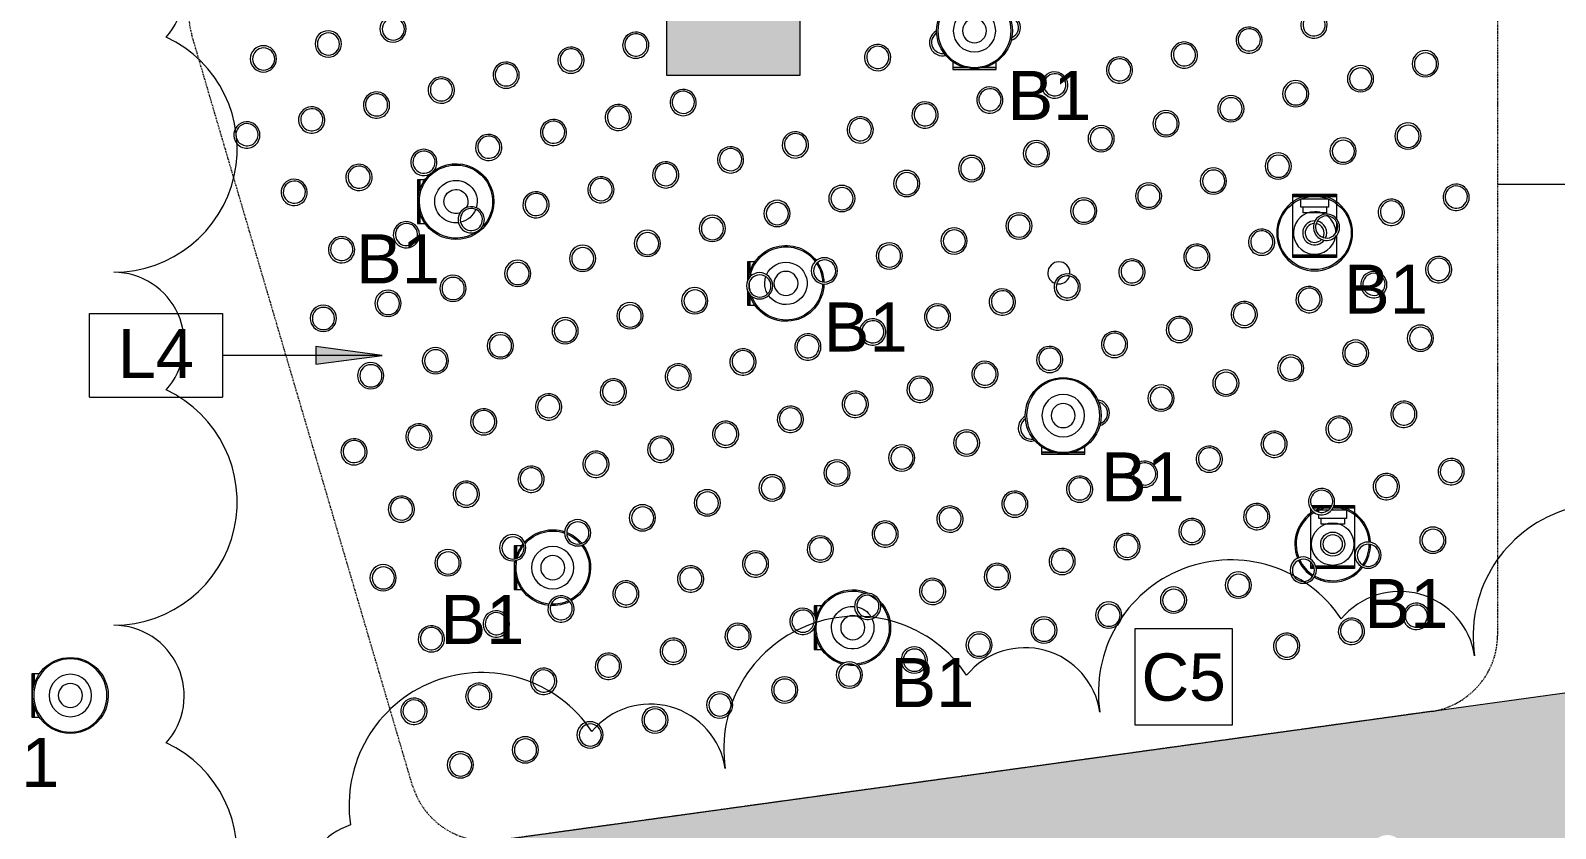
# Model space of a CAD drawing. Header units: inches. Extents: x 4387 to 7158, y 1246 to 2590.
# Drawn here: x 4923.7 to 5198.8, y 1849.2 to 1993 of the extents above; entities that cross this region are included whole.
import ezdxf

# ---------------------------------------------------------------- set-up
doc = ezdxf.new("R2010")
doc.units = ezdxf.units.IN
doc.header["$MEASUREMENT"] = 0
doc.linetypes.add('Dash Dot 3_16_', pattern=[0.3125, 0.1875, -0.0625, 0, -0.0625])
for name, color, linetype, lineweight in [('A-ANNO-KEYN', 231, 'Continuous', 9), ('A-ANNO-SYMB', 150, 'Continuous', 9), ('A-CLNG', 13, 'Continuous', 13), ('A-CLNG-IDEN', 151, 'Continuous', 9), ('A-DETL', 90, 'Continuous', 9), ('A-DETL-GENF', 92, 'Continuous', 9), ('A-GENM', 13, 'Continuous', 9), ('E-LITE-EQPM', 33, 'Continuous', 9), ('E-LITE-EQPM-IDEN', 33, 'Continuous', 9), ('G-ANNO-REVC', 71, 'Continuous', 9), ('S-COLS', 52, 'Continuous', 13)]:
    doc.layers.add(name, color=color, linetype=linetype, lineweight=lineweight)
doc.styles.add('Arial', font='arial.ttf', dxfattribs={"height": 8.851796})
doc.styles.add('Swis721 Lt BT', font='swissl.ttf', dxfattribs={"height": 8.514638})

# ---------------------------------------------------------------- blocks, each defined once
blk = doc.blocks.new('Concrete-Rectangular-Column - 24 X 24-5487112-10TH FLOOR RCP')
at = {"layer": 'S-COLS'}
blk.add_hatch(color=10, dxfattribs=at).paths.add_polyline_path([(12, -12), (12, 12), (-12, 12), (-12, -12), (-3.71, -12)], flags=0)
at = {"layer": 'S-COLS', "color": 8, "lineweight": 20}
for p, q in [((-12, 12), (12, 12)), ((-12, -12), (-12, 12)), ((12, 12), (12, -12)), ((12, -12), (-12, -12))]:
    blk.add_line(p, q, dxfattribs=at)
blk = doc.blocks.new('L-Surface Mounted Downlight - B - DOWNLIGHT_ SURFACE MOUNTED-5054385-10TH FLOOR RCP')
at = {"layer": 'A-GENM'}
for p, q in [((-6.96, 3.92), (-5.54, 3.92)), ((-6.96, -3.92), (-6.96, 3.92)), ((-6.7, 3.92), (-6.7, 1.07)), ((-6.54, 1.94), (-6.54, 3.92)), ((-6.7, -1.07), (-6.7, -3.92)), ((-6.54, -3.92), (-6.54, -1.94)), ((-5.54, -3.92), (-6.96, -3.92))]:
    blk.add_line(p, q, dxfattribs=at)
at = {"layer": 'E-LITE-EQPM'}
for radius in [6.6, 3.83, 2.17]:
    blk.add_circle((0, 0), radius, dxfattribs=at)
for start, end in [(360, 180), (180, 360)]:
    blk.add_arc((0, 0), 6.84, start, end, dxfattribs=at)
blk = doc.blocks.new('L-Surface Mounted Downlight - B - DOWNLIGHT_ SURFACE MOUNTED-V38-10TH FLOOR RCP')
at = {"layer": 'A-GENM'}
for p, q in [((-6.96, 3.92), (-5.54, 3.92)), ((-6.96, -3.92), (-6.96, 3.92)), ((-6.7, 3.92), (-6.7, 1.07)), ((-6.54, 1.94), (-6.54, 3.92)), ((-6.7, -1.07), (-6.7, -3.92)), ((-6.54, -3.92), (-6.54, -1.94)), ((-5.54, -3.92), (-6.96, -3.92))]:
    blk.add_line(p, q, dxfattribs=at)
at = {"layer": 'E-LITE-EQPM'}
for radius, start, end in [(6.84, 360, 180), (6.6, 56.4442, 180), (6.6, 180, 42.3433), (3.83, 83.289, 180), (3.83, 21.6389, 77.3135), (3.83, 180, 16.7596), (2.17, 68.2996, 180), (2.17, 180, 30), (6.84, 180, 228.9191), (6.84, 232.049, 360)]:
    blk.add_arc((0, 0), radius, start, end, dxfattribs=at)
blk = doc.blocks.new('L-Surface Mounted Downlight - B - DOWNLIGHT_ SURFACE MOUNTED-V39-10TH FLOOR RCP')
at = {"layer": 'A-GENM'}
for p, q in [((-6.96, 3.92), (-5.54, 3.92)), ((-6.96, -1.25), (-6.96, 3.92)), ((-6.7, 3.92), (-6.7, 1.07)), ((-6.54, 1.94), (-6.54, 3.92)), ((-6.96, -3.92), (-6.96, -1.59)), ((-6.7, -1.07), (-6.7, -1.28)), ((-6.7, -1.62), (-6.7, -3.92)), ((-6.54, -3.92), (-6.54, -1.94)), ((-5.54, -3.92), (-6.96, -3.92))]:
    blk.add_line(p, q, dxfattribs=at)
at = {"layer": 'E-LITE-EQPM'}
for radius in [3.83, 2.17]:
    blk.add_circle((0, 0), radius, dxfattribs=at)
for radius, start, end in [(6.84, 96.3806, 180), (6.6, 95.7594, 180), (6.84, 63.5034, 93.2104), (6.6, 64.4764, 92.4174), (6.6, 322.117, 61.4228), (6.84, 360, 60.677), (6.84, 180, 190.8964), (6.84, 193.8494, 218.6641), (6.6, 180, 192.234), (6.6, 195.5957, 217.4184), (6.84, 322.6513, 360), (6.84, 222.0294, 288.41), (6.6, 220.9105, 288.9323), (6.84, 291.922, 319.7957), (6.6, 293.1323, 318.6607)]:
    blk.add_arc((0, 0), radius, start, end, dxfattribs=at)
blk = doc.blocks.new('Can - 1 - Can - 4-5419874-10TH FLOOR RCP')
at = {"layer": 'A-GENM'}
for centre, radius, start, end in [((-1.41, 0.36), 2.37, 0, 180), ((-1.41, 0.36), 2.37, 180, 360), ((-1.37, 0.33), 2, 0, 180), ((-1.37, 0.33), 2, 180, 360)]:
    blk.add_arc(centre, radius, start, end, dxfattribs=at)
blk = doc.blocks.new('Can - 1 - Can - 4-5496092-10TH FLOOR RCP')
at = {"layer": 'A-GENM'}
for centre, radius, start, end in [((-1.41, -0.36), 2.37, 0, 180), ((-1.37, -0.33), 2, 0, 180), ((-1.41, -0.36), 2.37, 180, 0), ((-1.37, -0.33), 2, 180, 360)]:
    blk.add_arc(centre, radius, start, end, dxfattribs=at)
blk = doc.blocks.new('Can - 1 - Can - 4-V157-10TH FLOOR RCP')
at = {"layer": 'A-GENM'}
for centre, radius, start, end in [((-1.41, -0.36), 2.37, 90.9575, 180), ((-1.37, -0.33), 2, 95.6207, 180), ((-1.41, -0.36), 2.37, 180, 258.9349), ((-1.37, -0.33), 2, 180, 253.2615)]:
    blk.add_arc(centre, radius, start, end, dxfattribs=at)
blk = doc.blocks.new('Can - 1 - Can - 4-V158-10TH FLOOR RCP')
at = {"layer": 'A-GENM'}
for centre, radius, start, end in [((-1.37, -0.33), 2, 0, 53.8799), ((-1.41, -0.36), 2.37, 0, 58.7445), ((-1.41, -0.36), 2.37, 261.2702, 0), ((-1.37, -0.33), 2, 265.7939, 360)]:
    blk.add_arc(centre, radius, start, end, dxfattribs=at)
blk = doc.blocks.new('Can - 1 - Can - 4-V159-10TH FLOOR RCP')
at = {"layer": 'A-GENM'}
for centre, radius, start, end in [((-1.41, 0.36), 2.37, 117.6906, 180), ((-1.41, 0.36), 2.37, 180, 285), ((-1.37, 0.33), 2, 122.628, 180), ((-1.37, 0.33), 2, 180, 280.8997)]:
    blk.add_arc(centre, radius, start, end, dxfattribs=at)
blk = doc.blocks.new('Can - 1 - Can - 4-V160-10TH FLOOR RCP')
at = {"layer": 'A-GENM'}
for centre, radius, start, end in [((-1.41, 0.36), 2.37, 0, 84.6243), ((-1.37, 0.33), 2, 0, 79.5929), ((-1.41, 0.36), 2.37, 285.3216, 360), ((-1.37, 0.33), 2, 289.3427, 360)]:
    blk.add_arc(centre, radius, start, end, dxfattribs=at)
blk = doc.blocks.new('L-Surface Mounted Downlight - B - DOWNLIGHT_ SURFACE MOUNTED-V164-10TH FLOOR RCP')
at = {"layer": 'A-GENM'}
for p, q in [((-6.96, 3.92), (-5.54, 3.92)), ((-6.96, 0.06), (-6.96, 3.92)), ((-6.7, 3.92), (-6.7, 1.07)), ((-6.54, 1.94), (-6.54, 3.92)), ((-6.96, -3.92), (-6.96, -2.33)), ((-6.7, -1.72), (-6.7, -3.92)), ((-6.54, -3.92), (-6.54, -1.94)), ((-5.54, -3.92), (-6.96, -3.92))]:
    blk.add_line(p, q, dxfattribs=at)
at = {"layer": 'E-LITE-EQPM'}
blk.add_circle((0, 0), 2.17, dxfattribs=at)
for radius, start, end in [(6.84, 106.1044, 180), (6.6, 103.2229, 180), (6.84, 86.8841, 100.3536), (6.6, 320.3642, 84.5541), (6.84, 360, 82.2718), (3.83, 334.9649, 180), (6.84, 180, 181.8679), (6.84, 192.4342, 294.1593), (6.6, 180, 290.1194), (3.83, 180, 275.2926), (3.83, 281.5113, 328.9206), (6.84, 315.2141, 360), (6.6, 295.7679, 314.3477)]:
    blk.add_arc((0, 0), radius, start, end, dxfattribs=at)
blk = doc.blocks.new('L-Surface Mounted Downlight - B - DOWNLIGHT_ SURFACE MOUNTED-V165-10TH FLOOR RCP')
at = {"layer": 'A-GENM'}
for p, q in [((-6.96, 3.92), (-5.54, 3.92)), ((-6.96, 1.25), (-6.96, 3.92)), ((-6.7, 3.92), (-6.7, 1.75)), ((-6.54, 1.96), (-6.54, 3.92)), ((-6.96, -3.92), (-6.96, -0.38)), ((-6.7, -1.07), (-6.7, -3.92)), ((-6.54, -3.92), (-6.54, -1.94)), ((-5.54, -3.92), (-6.96, -3.92))]:
    blk.add_line(p, q, dxfattribs=at)
at = {"layer": 'E-LITE-EQPM'}
blk.add_circle((0, 0), 2.17, dxfattribs=at)
for radius, start, end in [(6.84, 0.7892, 163.0372), (6.6, 0.5359, 158.9007), (3.83, 204.1055, 145.4575), (6.6, 165.8249, 180), (3.83, 150.4588, 180), (6.84, 187.0905, 323.1803), (6.6, 180, 182.5929), (6.6, 191.1583, 323.194), (3.83, 180, 197.9561), (6.6, 327.0745, 357.4305), (6.84, 326.6215, 357.8289)]:
    blk.add_arc((0, 0), radius, start, end, dxfattribs=at)
blk = doc.blocks.new('L-Surface Mounted Downlight - B - DOWNLIGHT_ SURFACE MOUNTED-V166-10TH FLOOR RCP')
at = {"layer": 'A-GENM'}
for p, q in [((-6.96, 3.92), (4.4, 3.92)), ((-6.96, 0.27), (-6.96, 3.92)), ((-6.7, 3.92), (-6.7, 0.13)), ((-6.54, 0.05), (-6.54, 3.92)), ((3.99, 3.92), (3.99, -3.07)), ((4.14, -3.02), (4.14, 3.92)), ((4.4, 3.92), (4.4, -2.99)), ((-6.16, 2.5), (-4.63, 2.5)), ((-6.16, -0.21), (-6.16, 2.5)), ((-4.63, 2.5), (-4.63, -2.5)), ((-4.63, 2.1), (-3.6, 2.1)), ((-3.6, 2.1), (-3.6, -2.1)), ((-6.96, -3.84), (-6.96, -0.16)), ((-6.7, -0.28), (-6.7, -3.71)), ((-6.54, -3.6), (-6.54, -0.38)), ((-6.16, -2.5), (-6.16, -0.75)), ((-5.79, -2.5), (-6.16, -2.5)), ((-4.63, -2.5), (-5.37, -2.5)), ((-3.6, -2.1), (-4.63, -2.1)), ((2.8, -3.92), (-6.29, -3.92)), ((4.4, -3.92), (3.27, -3.92)), ((3.99, -3.44), (3.99, -3.92)), ((4.14, -3.92), (4.14, -3.38)), ((4.4, -3.33), (4.4, -3.92))]:
    blk.add_line(p, q, dxfattribs=at)
blk.add_circle((0, 0), 1.71, dxfattribs=at)
at = {"layer": 'E-LITE-EQPM'}
for radius in [3.83, 2.17]:
    blk.add_circle((0, 0), radius, dxfattribs=at)
for radius, start, end in [(6.84, 92.6917, 178.4148), (6.6, 93.1145, 179.3861), (6.6, 55.2303, 89.577), (6.84, 55.5867, 89.3194), (6.6, 330.7566, 52.1038), (6.84, 360, 52.5088), (6.84, 181.931, 207.2978), (6.6, 183.4472, 205.3799), (6.84, 330.8254, 360), (6.84, 210.9805, 292.0981), (6.6, 209.8392, 292.109), (6.6, 295.6621, 327.9067), (6.84, 295.5698, 328.08)]:
    blk.add_arc((0, 0), radius, start, end, dxfattribs=at)
blk = doc.blocks.new('L-Surface Mounted Downlight - B - DOWNLIGHT_ SURFACE MOUNTED-V167-10TH FLOOR RCP')
at = {"layer": 'A-GENM'}
for p, q in [((-6.96, 3.92), (-2.59, 3.92)), ((-6.96, -3.92), (-6.96, 3.92)), ((-6.7, 3.92), (-6.7, -3.92)), ((-6.54, -3.92), (-6.54, 3.92)), ((-1.99, 3.92), (-0.2, 3.92)), ((0.48, 3.92), (4.4, 3.92)), ((3.99, 3.92), (3.99, -3.92)), ((4.14, -3.92), (4.14, 3.92)), ((4.4, 3.92), (4.4, -3.92)), ((-6.16, 2.5), (-4.63, 2.5)), ((-6.16, -2.5), (-6.16, 2.5)), ((-4.63, 2.5), (-4.63, -2.5)), ((-4.63, 2.1), (-3.6, 2.1)), ((-3.6, 2.1), (-3.6, -2.1)), ((-4.63, -2.5), (-6.16, -2.5)), ((-3.6, -2.1), (-4.63, -2.1)), ((4.4, -3.92), (-6.96, -3.92))]:
    blk.add_line(p, q, dxfattribs=at)
for start, end in [(61.247, 171.4916), (360, 47.0697), (185.0159, 360)]:
    blk.add_arc((0, 0), 1.71, start, end, dxfattribs=at)
at = {"layer": 'E-LITE-EQPM'}
blk.add_circle((0, 0), 6.6, dxfattribs=at)
for radius, start, end in [(6.84, 360, 180), (3.83, 180, 78.8201), (3.83, 88.9698, 144.8537), (3.83, 152.6328, 180), (2.17, 180, 53.0621), (2.17, 178.2808, 180), (2.17, 65.1488, 168.3443), (6.84, 180, 360)]:
    blk.add_arc((0, 0), radius, start, end, dxfattribs=at)
blk = doc.blocks.new('Keynote Tag - Keynote Number - Boxed-135510-10TH FLOOR RCP')
at = {"layer": 'A-ANNO-KEYN'}
for p, q in [((-0.125, -0.0792), (-0.125, 0.0781)), ((-0.125, 0.0781), (0.125, 0.0781)), ((0.125, 0.0781), (0.125, -0.0792)), ((-0.125, -0.0792), (0.125, -0.0792))]:
    blk.add_line(p, q, dxfattribs=at)
blk = doc.blocks.new('Family - ___-6297142-10TH FLOOR RCP')
at = {"layer": 'G-ANNO-REVC'}
for centre, radius, start, end in [((4938.72, 2000.34), 12.72, 318.1897, 90), ((4938.72, 1971.71), 22.27, 270, 64.7912), ((4938.72, 1936.72), 12.72, 318.1897, 90), ((4938.72, 1908.08), 22.27, 270, 64.7912), ((4938.72, 1873.09), 12.72, 318.1897, 90), ((4938.72, 1844.46), 22.27, 270, 64.7912)]:
    blk.add_arc(centre, radius, start, end, dxfattribs=at)
blk = doc.blocks.new('Family - ___-6307642-10TH FLOOR RCP')
at = {"layer": 'G-ANNO-REVC'}
for centre, radius, start, end in [((5207.82, 1883.83), 23.92, 33.7552, 188.5464), ((5140.24, 1873.67), 23.92, 33.7552, 188.5464), ((5170.65, 1878.24), 13.67, 8.5464, 140.3567), ((5072.67, 1863.52), 23.92, 33.7552, 188.5464), ((5103.08, 1868.09), 13.67, 8.5464, 140.3567), ((5005.09, 1853.36), 23.92, 33.7552, 188.5464), ((5035.5, 1857.93), 13.67, 8.5464, 140.3567), ((4985.36, 1837.88), 12.55, 108.189, 239.9994)]:
    blk.add_arc(centre, radius, start, end, dxfattribs=at)

msp = doc.modelspace()

# ---------------------------------------------------------------- hatches: boundary and pattern name
at = {"layer": 'A-ANNO-KEYN'}
msp.add_hatch(color=256, dxfattribs=at).paths.add_polyline_path([(4987.16, 1934.47), (4975.16, 1936.05), (4975.16, 1932.89)], flags=0)
at = {"layer": 'A-DETL-GENF'}
h = msp.add_hatch(dxfattribs=at)
h.set_pattern_fill('FP_13', style=0, pattern_type=2)
h.set_pattern_definition([(0, (0, 0), (30.72, 7.68), [1.267, -21.773, 1.267, -21.773, -122.88]), (0, (0, 0), (30.72, 7.68), [-46.08, 1.267, -44.813, 1.267, -21.773, -53.76]), (0, (0, 0), (30.72, 7.68), [-115.2, 1.267, -14.093, 1.267, -37.133]), (120, (11.52, 3.84), (-22.011075, 22.7643), [1.267, -21.773, 1.267, -21.773, -122.88]), (120, (11.52, 3.84), (-22.011075, 22.7643), [-46.08, 1.267, -44.813, 1.267, -21.773, -53.76]), (120, (11.52, 3.84), (-22.011075, 22.7643), [-115.2, 1.267, -14.093, 1.267, -37.133]), (240, (15.36, 19.2), (-8.708925, -30.4443), [1.267, -21.773, 1.267, -21.773, -122.88]), (240, (15.36, 19.2), (-8.708925, -30.4443), [-46.08, 1.267, -44.813, 1.267, -21.773, -53.76]), (240, (15.36, 19.2), (-8.708925, -30.4443), [-115.2, 1.267, -14.093, 1.267, -37.133])])
h.paths.add_polyline_path([(5140.83, 1514.25), (5140.83, 1562.74), (5082.38, 1562.74), (5074.69, 1588.88), (5098.67, 1595.93), (5057.41, 1765.81), (5035.33, 1765.81), (5035.33, 1796.06), (5250.97, 1848.44), (5771, 1848.44), (5771, 1952.43), (4996, 1845.34), (5093.38, 1514.25), (5106.74, 1514.25)], flags=0)
h.paths.add_polyline_path([(5051.84, 1813.68), (5051.06, 1813.78), (5050.34, 1814.08), (5049.72, 1814.56), (5049.24, 1815.18), (5048.94, 1815.9), (5048.84, 1816.68), (5048.94, 1817.45), (5049.24, 1818.18), (5049.72, 1818.8), (5050.34, 1819.28), (5051.06, 1819.57), (5051.84, 1819.68), (5052.61, 1819.57), (5053.34, 1819.28), (5053.96, 1818.8), (5054.44, 1818.18), (5054.73, 1817.45), (5054.84, 1816.68), (5054.73, 1815.9), (5054.44, 1815.18), (5053.96, 1814.56), (5053.34, 1814.08), (5052.61, 1813.78)], flags=0)
h.paths.add_polyline_path([(5110.14, 1827.84), (5109.37, 1827.94), (5108.64, 1828.24), (5108.02, 1828.72), (5107.54, 1829.34), (5107.24, 1830.06), (5107.14, 1830.84), (5107.24, 1831.62), (5107.54, 1832.34), (5108.03, 1832.97), (5108.64, 1833.44), (5109.37, 1833.74), (5110.22, 1833.83), (5111.03, 1833.69), (5111.64, 1833.44), (5112.26, 1832.96), (5112.74, 1832.34), (5113.04, 1831.62), (5113.14, 1830.84), (5113.04, 1830.06), (5112.74, 1829.34), (5112.26, 1828.72), (5111.64, 1828.24), (5110.92, 1827.94)], flags=0)
h.paths.add_polyline_path([(5168.45, 1842), (5167.67, 1842.1), (5166.95, 1842.4), (5166.33, 1842.88), (5165.85, 1843.5), (5165.55, 1844.22), (5165.45, 1845), (5165.55, 1845.78), (5165.85, 1846.5), (5166.33, 1847.12), (5166.95, 1847.6), (5167.67, 1847.9), (5168.45, 1848), (5169.22, 1847.9), (5169.95, 1847.6), (5170.57, 1847.12), (5171.04, 1846.5), (5171.34, 1845.78), (5171.45, 1845), (5171.34, 1844.22), (5171.04, 1843.5), (5170.57, 1842.88), (5169.95, 1842.4), (5169.22, 1842.1)], flags=0)
h.paths.add_polyline_path([(5226.75, 1856.16), (5225.98, 1856.26), (5225.25, 1856.56), (5224.63, 1857.04), (5224.15, 1857.66), (5223.85, 1858.39), (5223.75, 1859.16), (5223.85, 1859.94), (5224.15, 1860.66), (5224.63, 1861.28), (5225.25, 1861.76), (5225.98, 1862.06), (5226.75, 1862.16), (5227.53, 1862.06), (5228.25, 1861.76), (5228.87, 1861.28), (5229.35, 1860.66), (5229.65, 1859.94), (5229.75, 1859.16), (5229.65, 1858.39), (5229.35, 1857.66), (5228.87, 1857.04), (5228.25, 1856.56), (5227.53, 1856.26)], flags=0)
h.paths.add_polyline_path([(5748.12, 1871.44), (5747.34, 1871.54), (5746.62, 1871.84), (5746, 1872.32), (5745.52, 1872.94), (5745.22, 1873.66), (5745.12, 1874.44), (5745.22, 1875.22), (5745.52, 1875.94), (5746, 1876.56), (5746.62, 1877.04), (5747.34, 1877.34), (5748.12, 1877.44), (5748.9, 1877.34), (5749.62, 1877.04), (5750.24, 1876.56), (5750.72, 1875.94), (5751.02, 1875.22), (5751.12, 1874.44), (5751.02, 1873.66), (5750.72, 1872.94), (5750.24, 1872.32), (5749.62, 1871.84), (5748.9, 1871.54)], flags=0)
h.paths.add_polyline_path([(5676.12, 1871.44), (5675.34, 1871.54), (5674.62, 1871.84), (5674, 1872.32), (5673.52, 1872.94), (5673.22, 1873.66), (5673.12, 1874.44), (5673.22, 1875.22), (5673.52, 1875.94), (5674, 1876.56), (5674.62, 1877.04), (5675.34, 1877.34), (5676.23, 1877.43), (5676.9, 1877.34), (5677.62, 1877.04), (5678.24, 1876.56), (5678.72, 1875.94), (5679.02, 1875.22), (5679.12, 1874.44), (5679.02, 1873.66), (5678.72, 1872.94), (5678.24, 1872.32), (5677.62, 1871.84), (5676.9, 1871.54), (5676.23, 1871.45)], flags=0)
h.paths.add_polyline_path([(5604.12, 1871.44), (5603.34, 1871.54), (5602.62, 1871.84), (5602, 1872.32), (5601.52, 1872.94), (5601.22, 1873.66), (5601.12, 1874.44), (5601.22, 1875.22), (5601.52, 1875.94), (5602, 1876.56), (5602.62, 1877.04), (5603.34, 1877.34), (5604.12, 1877.44), (5604.9, 1877.34), (5605.62, 1877.04), (5606.24, 1876.56), (5606.74, 1875.89), (5607.02, 1875.22), (5607.12, 1874.44), (5607.02, 1873.66), (5606.72, 1872.94), (5606.24, 1872.32), (5605.62, 1871.84), (5604.9, 1871.54)], flags=0)
h.paths.add_polyline_path([(5532.12, 1871.44), (5531.34, 1871.54), (5530.62, 1871.84), (5530, 1872.32), (5529.52, 1872.94), (5529.2, 1873.81), (5529.12, 1874.44), (5529.22, 1875.22), (5529.52, 1875.94), (5530, 1876.56), (5530.62, 1877.04), (5531.34, 1877.34), (5532.12, 1877.44), (5532.9, 1877.34), (5533.62, 1877.04), (5534.24, 1876.56), (5534.72, 1875.94), (5535.02, 1875.22), (5535.11, 1874.35), (5535.02, 1873.66), (5534.67, 1872.88), (5534.24, 1872.32), (5533.62, 1871.84), (5532.9, 1871.54)], flags=0)
h.paths.add_polyline_path([(5460.12, 1871.44), (5459.34, 1871.54), (5458.62, 1871.84), (5458, 1872.32), (5457.52, 1872.94), (5457.22, 1873.66), (5457.12, 1874.44), (5457.22, 1875.22), (5457.52, 1875.94), (5458, 1876.56), (5458.62, 1877.04), (5459.34, 1877.34), (5460.12, 1877.44), (5460.9, 1877.34), (5461.62, 1877.04), (5462.24, 1876.56), (5462.72, 1875.94), (5463.02, 1875.22), (5463.12, 1874.44), (5463.02, 1873.66), (5462.72, 1872.94), (5462.24, 1872.32), (5461.62, 1871.84), (5460.9, 1871.54), (5460.65, 1871.51)], flags=0)
h.paths.add_polyline_path([(5388.12, 1871.44), (5387.34, 1871.54), (5386.62, 1871.84), (5386, 1872.32), (5385.52, 1872.94), (5385.22, 1873.66), (5385.12, 1874.44), (5385.25, 1875.29), (5385.52, 1875.94), (5386, 1876.56), (5386.62, 1877.04), (5387.34, 1877.34), (5388.12, 1877.44), (5388.9, 1877.34), (5389.62, 1877.04), (5390.24, 1876.56), (5390.72, 1875.94), (5391.02, 1875.22), (5391.12, 1874.44), (5391.02, 1873.66), (5390.72, 1872.94), (5390.24, 1872.32), (5389.62, 1871.84), (5388.9, 1871.54)], flags=0)
h.paths.add_polyline_path([(5316.12, 1871.44), (5315.34, 1871.54), (5314.62, 1871.84), (5314, 1872.32), (5313.52, 1872.94), (5313.22, 1873.66), (5313.12, 1874.44), (5313.22, 1875.22), (5313.52, 1875.94), (5314.06, 1876.61), (5314.62, 1877.04), (5315.34, 1877.34), (5316.12, 1877.44), (5316.9, 1877.34), (5317.62, 1877.04), (5318.24, 1876.56), (5318.72, 1875.94), (5319.02, 1875.22), (5319.12, 1874.44), (5319.02, 1873.66), (5318.72, 1872.94), (5318.24, 1872.32), (5317.62, 1871.84), (5316.9, 1871.54)], flags=0)
h.paths.add_polyline_path([(5748.12, 1919.44), (5747.34, 1919.54), (5746.62, 1919.84), (5746, 1920.32), (5745.51, 1920.97), (5745.21, 1921.75), (5745.12, 1922.44), (5745.22, 1923.22), (5745.52, 1923.94), (5746, 1924.56), (5746.62, 1925.04), (5747.34, 1925.34), (5748.12, 1925.44), (5748.9, 1925.34), (5749.62, 1925.04), (5750.24, 1924.56), (5750.72, 1923.94), (5751.02, 1923.22), (5751.12, 1922.44), (5751.02, 1921.66), (5750.72, 1920.94), (5750.24, 1920.32), (5749.62, 1919.84), (5748.9, 1919.54)], flags=0)
h.paths.add_polyline_path([(5676.12, 1919.44), (5675.34, 1919.54), (5674.62, 1919.84), (5674, 1920.32), (5673.51, 1920.97), (5673.22, 1921.66), (5673.12, 1922.44), (5673.22, 1923.22), (5673.52, 1923.94), (5674, 1924.56), (5674.62, 1925.04), (5675.34, 1925.34), (5676.23, 1925.43), (5676.9, 1925.34), (5677.62, 1925.04), (5678.24, 1924.56), (5678.72, 1923.94), (5679.02, 1923.22), (5679.12, 1922.44), (5679.02, 1921.66), (5678.72, 1920.94), (5678.24, 1920.32), (5677.62, 1919.84), (5676.9, 1919.54), (5676.23, 1919.45)], flags=0)

# ---------------------------------------------------------------- linework, layer by layer
at = {"layer": 'A-ANNO-KEYN'}
for p, q in [((4987.16, 1934.47), (4958.34, 1934.47)), ((4987.16, 1934.47), (4975.16, 1936.05)), ((4975.16, 1936.05), (4975.16, 1932.89)), ((4975.16, 1932.89), (4987.16, 1934.47))]:
    msp.add_line(p, q, dxfattribs=at)
at = {"layer": 'A-ANNO-SYMB', "linetype": 'Dash Dot 3_16_'}
for p, q in [((5188.33, 2046.94), (5188.33, 1883.92)), ((4992.62, 1856.86), (4952.79, 1992.26)), ((5176.44, 1870.28), (5007.89, 1846.99))]:
    msp.add_line(p, q, dxfattribs=at)
at = {"layer": 'A-ANNO-SYMB'}
msp.add_line((5188.33, 1965.31), (5218.8, 1965.31), dxfattribs=at)
at = {"layer": 'A-ANNO-SYMB', "linetype": 'Dash Dot 3_16_'}
for centre, radius, start, end in [((4963.53, 1995.52), 11.22, 102.4974, 196.8921), ((5174.32, 1884.13), 14.01, 278.713, 359.1544), ((5006.17, 1861.07), 14.19, 197.2841, 276.9729)]:
    msp.add_arc(centre, radius, start, end, dxfattribs=at)
at = {"layer": 'A-CLNG'}
for start, end in [(0, 180), (180, 247.6323), (258.5997, 343.0799), (352.4614, 0)]:
    msp.add_arc((5109.19, 1949.34), 2, start, end, dxfattribs=at)
at = {"layer": 'A-CLNG-IDEN', "flags": 128}
msp.add_lwpolyline([(5122.9, 1885.14), (5122.9, 1867.86), (5140.48, 1867.86), (5140.48, 1885.14)], close=True, dxfattribs=at)
at = {"layer": 'A-DETL'}
msp.add_line((5771, 1952.43), (4996, 1845.34), dxfattribs=at)

# ---------------------------------------------------------------- block references
at = {"layer": 'A-ANNO-KEYN', "xscale": 95.99999999999994, "yscale": 95.99999999999994, "zscale": 95.99999999999994}
msp.add_blockref('Keynote Tag - Keynote Number - Boxed-135510-10TH FLOOR RCP', (4946.34, 1934.53), dxfattribs=at)
at = {"layer": 'A-GENM'}
for name, p, rotation in [('Can - 1 - Can - 4-5496092-10TH FLOOR RCP', (5156.31, 1994.94), 25.99999999999986), ('Can - 1 - Can - 4-V158-10TH FLOOR RCP', (5101, 1994.49), 25.99999999999986), ('Can - 1 - Can - 4-5496092-10TH FLOOR RCP', (5144.62, 1992.24), 25.99999999999986), ('Can - 1 - Can - 4-5496092-10TH FLOOR RCP', (5033.99, 1991.33), 25.99999999999976), ('Can - 1 - Can - 4-V157-10TH FLOOR RCP', (5089.31, 1991.79), 25.99999999999986), ('Can - 1 - Can - 4-5496092-10TH FLOOR RCP', (5132.93, 1989.54), 25.99999999999986), ('Can - 1 - Can - 4-5496092-10TH FLOOR RCP', (5022.3, 1988.63), 25.99999999999976), ('Can - 1 - Can - 4-5496092-10TH FLOOR RCP', (5077.61, 1989.09), 25.99999999999986), ('Can - 1 - Can - 4-5496092-10TH FLOOR RCP', (5121.24, 1986.84), 25.99999999999986), ('Can - 1 - Can - 4-5496092-10TH FLOOR RCP', (5010.61, 1985.93), 25.99999999999976), ('Can - 1 - Can - 4-5496092-10TH FLOOR RCP', (5109.54, 1984.14), 25.99999999999986), ('Can - 1 - Can - 4-5496092-10TH FLOOR RCP', (4998.91, 1983.23), 25.99999999999976), ('Can - 1 - Can - 4-5496092-10TH FLOOR RCP', (5042.54, 1980.99), 25.99999999999986), ('Can - 1 - Can - 4-5496092-10TH FLOOR RCP', (5097.85, 1981.44), 25.99999999999986), ('Can - 1 - Can - 4-5496092-10TH FLOOR RCP', (4987.22, 1980.53), 25.99999999999976), ('Can - 1 - Can - 4-5496092-10TH FLOOR RCP', (5030.84, 1978.29), 25.99999999999986), ('Can - 1 - Can - 4-5496092-10TH FLOOR RCP', (5086.16, 1978.74), 25.99999999999986), ('Can - 1 - Can - 4-5496092-10TH FLOOR RCP', (4975.53, 1977.84), 25.99999999999976), ('Can - 1 - Can - 4-5496092-10TH FLOOR RCP', (5019.15, 1975.59), 25.99999999999986), ('Can - 1 - Can - 4-5496092-10TH FLOOR RCP', (5074.47, 1976.05), 25.99999999999986), ('Can - 1 - Can - 4-5496092-10TH FLOOR RCP', (4963.84, 1975.14), 25.99999999999976), ('Can - 1 - Can - 4-5496092-10TH FLOOR RCP', (5007.46, 1972.89), 25.99999999999986), ('Can - 1 - Can - 4-5496092-10TH FLOOR RCP', (5062.77, 1973.35), 25.99999999999986), ('Can - 1 - Can - 4-5496092-10TH FLOOR RCP', (4995.77, 1970.19), 25.99999999999986), ('Can - 1 - Can - 4-5496092-10TH FLOOR RCP', (5051.08, 1970.65), 25.99999999999986), ('Can - 1 - Can - 4-5496092-10TH FLOOR RCP', (4984.07, 1967.49), 25.99999999999986), ('Can - 1 - Can - 4-5496092-10TH FLOOR RCP', (5039.39, 1967.95), 25.99999999999986), ('Can - 1 - Can - 4-5496092-10TH FLOOR RCP', (4972.38, 1964.79), 25.99999999999986), ('Can - 1 - Can - 4-5496092-10TH FLOOR RCP', (5027.7, 1965.25), 25.99999999999986), ('Can - 1 - Can - 4-5496092-10TH FLOOR RCP', (5016, 1962.55), 25.99999999999986), ('Can - 1 - Can - 4-5496092-10TH FLOOR RCP', (5181.95, 1963.91), 26.00000000000005), ('Can - 1 - Can - 4-5496092-10TH FLOOR RCP', (5004.31, 1959.85), 25.99999999999986), ('Can - 1 - Can - 4-5496092-10TH FLOOR RCP', (5170.26, 1961.21), 26.00000000000005), ('Can - 1 - Can - 4-5496092-10TH FLOOR RCP', (4992.62, 1957.15), 25.99999999999986), ('Can - 1 - Can - 4-5496092-10TH FLOOR RCP', (5158.57, 1958.51), 26.00000000000005), ('Can - 1 - Can - 4-5496092-10TH FLOOR RCP', (4980.93, 1954.45), 25.99999999999986), ('Can - 1 - Can - 4-5496092-10TH FLOOR RCP', (5146.87, 1955.81), 26.00000000000005), ('Can - 1 - Can - 4-5496092-10TH FLOOR RCP', (5135.18, 1953.12), 26.00000000000005), ('Can - 1 - Can - 4-5496092-10TH FLOOR RCP', (5178.8, 1950.87), 26.00000000000005), ('Can - 1 - Can - 4-5496092-10TH FLOOR RCP', (5123.49, 1950.42), 26.00000000000005), ('Can - 1 - Can - 4-5496092-10TH FLOOR RCP', (5167.11, 1948.17), 26.00000000000005), ('Can - 1 - Can - 4-5496092-10TH FLOOR RCP', (5111.8, 1947.72), 26.00000000000005), ('Can - 1 - Can - 4-5496092-10TH FLOOR RCP', (5155.42, 1945.47), 26.00000000000005), ('Can - 1 - Can - 4-5496092-10TH FLOOR RCP', (5100.1, 1945.02), 26.00000000000005), ('Can - 1 - Can - 4-5496092-10TH FLOOR RCP', (5143.73, 1942.77), 26.00000000000005), ('Can - 1 - Can - 4-5496092-10TH FLOOR RCP', (5088.41, 1942.32), 26.00000000000005), ('Can - 1 - Can - 4-5496092-10TH FLOOR RCP', (5132.03, 1940.07), 26.00000000000005), ('Can - 1 - Can - 4-5496092-10TH FLOOR RCP', (5065.03, 1936.92), 26.00000000000005), ('Can - 1 - Can - 4-5496092-10TH FLOOR RCP', (5076.72, 1939.62), 26.00000000000005), ('Can - 1 - Can - 4-5496092-10TH FLOOR RCP', (5120.34, 1937.37), 26.00000000000005), ('Can - 1 - Can - 4-5496092-10TH FLOOR RCP', (5053.33, 1934.22), 26.00000000000005), ('Can - 1 - Can - 4-5496092-10TH FLOOR RCP', (5108.65, 1934.67), 26.00000000000005), ('Can - 1 - Can - 4-5496092-10TH FLOOR RCP', (5041.64, 1931.52), 26.00000000000005), ('Can - 1 - Can - 4-5496092-10TH FLOOR RCP', (5096.96, 1931.98), 26.00000000000005), ('Can - 1 - Can - 4-5496092-10TH FLOOR RCP', (5029.95, 1928.82), 26.00000000000005), ('Can - 1 - Can - 4-5496092-10TH FLOOR RCP', (5085.26, 1929.28), 26.00000000000005), ('Can - 1 - Can - 4-5496092-10TH FLOOR RCP', (5018.26, 1926.12), 26.00000000000005), ('Can - 1 - Can - 4-5496092-10TH FLOOR RCP', (5073.57, 1926.58), 26.00000000000005), ('Can - 1 - Can - 4-5496092-10TH FLOOR RCP', (5006.56, 1923.42), 26.00000000000005), ('Can - 1 - Can - 4-5496092-10TH FLOOR RCP', (5061.88, 1923.88), 26.00000000000005), ('Can - 1 - Can - 4-5496092-10TH FLOOR RCP', (5172.51, 1924.79), 26.00000000000092), ('Can - 1 - Can - 4-5496092-10TH FLOOR RCP', (4994.87, 1920.72), 26.00000000000005), ('Can - 1 - Can - 4-5496092-10TH FLOOR RCP', (5050.19, 1921.18), 26.00000000000005), ('Can - 1 - Can - 4-5496092-10TH FLOOR RCP', (5160.82, 1922.09), 26.00000000000092), ('Can - 1 - Can - 4-5496092-10TH FLOOR RCP', (4983.18, 1918.02), 26.00000000000005), ('Can - 1 - Can - 4-5496092-10TH FLOOR RCP', (5038.49, 1918.48), 26.00000000000005), ('Can - 1 - Can - 4-5496092-10TH FLOOR RCP', (5149.12, 1919.39), 26.00000000000092), ('Can - 1 - Can - 4-5496092-10TH FLOOR RCP', (5026.8, 1915.78), 26.00000000000005), ('Can - 1 - Can - 4-5496092-10TH FLOOR RCP', (5137.43, 1916.69), 26.00000000000092), ('Can - 1 - Can - 4-5496092-10TH FLOOR RCP', (5015.11, 1913.08), 26.00000000000005), ('Can - 1 - Can - 4-5496092-10TH FLOOR RCP', (5125.74, 1913.99), 26.00000000000092), ('Can - 1 - Can - 4-5496092-10TH FLOOR RCP', (5181.06, 1914.44), 26.00000000000102), ('Can - 1 - Can - 4-5496092-10TH FLOOR RCP', (5003.42, 1910.38), 26.00000000000005), ('Can - 1 - Can - 4-5496092-10TH FLOOR RCP', (5114.05, 1911.29), 26.00000000000092), ('Can - 1 - Can - 4-5496092-10TH FLOOR RCP', (5169.36, 1911.74), 26.00000000000102), ('Can - 1 - Can - 4-5496092-10TH FLOOR RCP', (4991.72, 1907.68), 26.00000000000005), ('Can - 1 - Can - 4-5496092-10TH FLOOR RCP', (5102.36, 1908.59), 26.00000000000092), ('Can - 1 - Can - 4-5496092-10TH FLOOR RCP', (5157.67, 1909.05), 26.00000000000102), ('Can - 1 - Can - 4-5496092-10TH FLOOR RCP', (5090.66, 1905.89), 26.00000000000092), ('Can - 1 - Can - 4-5496092-10TH FLOOR RCP', (5145.98, 1906.35), 26.00000000000102), ('Can - 1 - Can - 4-5496092-10TH FLOOR RCP', (5078.97, 1903.19), 26.00000000000092), ('Can - 1 - Can - 4-5496092-10TH FLOOR RCP', (5134.29, 1903.65), 26.00000000000102), ('Can - 1 - Can - 4-5496092-10TH FLOOR RCP', (5067.28, 1900.49), 26.00000000000092), ('Can - 1 - Can - 4-5496092-10TH FLOOR RCP', (5122.59, 1900.95), 26.00000000000102), ('Can - 1 - Can - 4-5496092-10TH FLOOR RCP', (5055.59, 1897.79), 26.00000000000092), ('Can - 1 - Can - 4-5496092-10TH FLOOR RCP', (5110.9, 1898.25), 26.00000000000102), ('Can - 1 - Can - 4-5496092-10TH FLOOR RCP', (5043.89, 1895.09), 26.00000000000092), ('Can - 1 - Can - 4-5496092-10TH FLOOR RCP', (5099.21, 1895.55), 26.00000000000102), ('Can - 1 - Can - 4-5496092-10TH FLOOR RCP', (5032.2, 1892.39), 26.00000000000092), ('Can - 1 - Can - 4-5496092-10TH FLOOR RCP', (5075.82, 1890.15), 26.00000000000102), ('Can - 1 - Can - 4-5496092-10TH FLOOR RCP', (5087.52, 1892.85), 26.00000000000102), ('Can - 1 - Can - 4-5496092-10TH FLOOR RCP', (5020.51, 1889.69), 26.00000000000092), ('Can - 1 - Can - 4-5496092-10TH FLOOR RCP', (5064.13, 1887.45), 26.00000000000102), ('Can - 1 - Can - 4-5496092-10TH FLOOR RCP', (5174.76, 1888.36), 25.99999999999698), ('Can - 1 - Can - 4-5496092-10TH FLOOR RCP', (5008.82, 1886.99), 26.00000000000092), ('Can - 1 - Can - 4-5496092-10TH FLOOR RCP', (5052.44, 1884.75), 26.00000000000102), ('Can - 1 - Can - 4-5496092-10TH FLOOR RCP', (5163.07, 1885.66), 25.99999999999698), ('Can - 1 - Can - 4-5496092-10TH FLOOR RCP', (4997.12, 1884.3), 26.00000000000092), ('Can - 1 - Can - 4-5496092-10TH FLOOR RCP', (5040.75, 1882.05), 26.00000000000102), ('Can - 1 - Can - 4-5496092-10TH FLOOR RCP', (5151.38, 1882.96), 25.99999999999698), ('Can - 1 - Can - 4-5496092-10TH FLOOR RCP', (5029.05, 1879.35), 26.00000000000102), ('Can - 1 - Can - 4-5496092-10TH FLOOR RCP', (5017.36, 1876.65), 26.00000000000102), ('Can - 1 - Can - 4-5496092-10TH FLOOR RCP', (5005.67, 1873.95), 26.00000000000102), ('Can - 1 - Can - 4-5496092-10TH FLOOR RCP', (4993.98, 1871.25), 26.00000000000102)]:
    msp.add_blockref(name, p, dxfattribs=dict(at, rotation=rotation))
for name, p in [('Can - 1 - Can - 4-5419874-10TH FLOOR RCP', (4990.51, 1992.96)), ('Can - 1 - Can - 4-5419874-10TH FLOOR RCP', (4978.82, 1990.26)), ('Can - 1 - Can - 4-5419874-10TH FLOOR RCP', (4967.12, 1987.56)), ('Can - 1 - Can - 4-5419874-10TH FLOOR RCP', (5176.69, 1986.68)), ('Can - 1 - Can - 4-5419874-10TH FLOOR RCP', (5165, 1983.98)), ('Can - 1 - Can - 4-5419874-10TH FLOOR RCP', (5153.31, 1981.28)), ('Can - 1 - Can - 4-5419874-10TH FLOOR RCP', (5141.62, 1978.58)), ('Can - 1 - Can - 4-5419874-10TH FLOOR RCP', (5129.92, 1975.88)), ('Can - 1 - Can - 4-5419874-10TH FLOOR RCP', (5118.23, 1973.18)), ('Can - 1 - Can - 4-5419874-10TH FLOOR RCP', (5173.55, 1973.64)), ('Can - 1 - Can - 4-5419874-10TH FLOOR RCP', (5106.54, 1970.49)), ('Can - 1 - Can - 4-5419874-10TH FLOOR RCP', (5161.85, 1970.94)), ('Can - 1 - Can - 4-5419874-10TH FLOOR RCP', (5094.85, 1967.79)), ('Can - 1 - Can - 4-5419874-10TH FLOOR RCP', (5150.16, 1968.24)), ('Can - 1 - Can - 4-5419874-10TH FLOOR RCP', (5083.15, 1965.09)), ('Can - 1 - Can - 4-5419874-10TH FLOOR RCP', (5138.47, 1965.54)), ('Can - 1 - Can - 4-5419874-10TH FLOOR RCP', (5071.46, 1962.39)), ('Can - 1 - Can - 4-5419874-10TH FLOOR RCP', (5126.78, 1962.84)), ('Can - 1 - Can - 4-5419874-10TH FLOOR RCP', (5059.77, 1959.69)), ('Can - 1 - Can - 4-5419874-10TH FLOOR RCP', (5115.08, 1960.14)), ('Can - 1 - Can - 4-5419874-10TH FLOOR RCP', (5048.08, 1956.99)), ('Can - 1 - Can - 4-5419874-10TH FLOOR RCP', (5103.39, 1957.44)), ('Can - 1 - Can - 4-5419874-10TH FLOOR RCP', (5036.38, 1954.29)), ('Can - 1 - Can - 4-5419874-10TH FLOOR RCP', (5091.7, 1954.74)), ('Can - 1 - Can - 4-5419874-10TH FLOOR RCP', (5024.69, 1951.59)), ('Can - 1 - Can - 4-5419874-10TH FLOOR RCP', (5080.01, 1952.04)), ('Can - 1 - Can - 4-5419874-10TH FLOOR RCP', (5013, 1948.89)), ('Can - 1 - Can - 4-5419874-10TH FLOOR RCP', (5068.31, 1949.34)), ('Can - 1 - Can - 4-5419874-10TH FLOOR RCP', (5001.31, 1946.19)), ('Can - 1 - Can - 4-5419874-10TH FLOOR RCP', (5056.62, 1946.65)), ('Can - 1 - Can - 4-5419874-10TH FLOOR RCP', (4989.61, 1943.49)), ('Can - 1 - Can - 4-5419874-10TH FLOOR RCP', (5044.93, 1943.95)), ('Can - 1 - Can - 4-5419874-10TH FLOOR RCP', (4977.92, 1940.79)), ('Can - 1 - Can - 4-5419874-10TH FLOOR RCP', (5033.24, 1941.25)), ('Can - 1 - Can - 4-5419874-10TH FLOOR RCP', (5021.55, 1938.55)), ('Can - 1 - Can - 4-5419874-10TH FLOOR RCP', (5175.8, 1937.21)), ('Can - 1 - Can - 4-5419874-10TH FLOOR RCP', (5009.85, 1935.85)), ('Can - 1 - Can - 4-5419874-10TH FLOOR RCP', (5164.11, 1934.51)), ('Can - 1 - Can - 4-5419874-10TH FLOOR RCP', (4998.16, 1933.15)), ('Can - 1 - Can - 4-5419874-10TH FLOOR RCP', (5152.41, 1931.81)), ('Can - 1 - Can - 4-5419874-10TH FLOOR RCP', (4986.47, 1930.45)), ('Can - 1 - Can - 4-5419874-10TH FLOOR RCP', (5140.72, 1929.11)), ('Can - 1 - Can - 4-5419874-10TH FLOOR RCP', (5129.03, 1926.41)), ('Can - 1 - Can - 4-V160-10TH FLOOR RCP', (5117.34, 1923.72)), ('Can - 1 - Can - 4-V159-10TH FLOOR RCP', (5105.64, 1921.02)), ('Can - 1 - Can - 4-5419874-10TH FLOOR RCP', (5093.95, 1918.32)), ('Can - 1 - Can - 4-5419874-10TH FLOOR RCP', (5082.26, 1915.62)), ('Can - 1 - Can - 4-5419874-10TH FLOOR RCP', (5070.57, 1912.92)), ('Can - 1 - Can - 4-5419874-10TH FLOOR RCP', (5058.87, 1910.22)), ('Can - 1 - Can - 4-5419874-10TH FLOOR RCP', (5047.18, 1907.52)), ('Can - 1 - Can - 4-5419874-10TH FLOOR RCP', (5035.49, 1904.82)), ('Can - 1 - Can - 4-5419874-10TH FLOOR RCP', (5023.8, 1902.12)), ('Can - 1 - Can - 4-5419874-10TH FLOOR RCP', (5178.05, 1900.79)), ('Can - 1 - Can - 4-5419874-10TH FLOOR RCP', (5012.1, 1899.42)), ('Can - 1 - Can - 4-5419874-10TH FLOOR RCP', (5166.36, 1898.09)), ('Can - 1 - Can - 4-5419874-10TH FLOOR RCP', (5000.41, 1896.72)), ('Can - 1 - Can - 4-5419874-10TH FLOOR RCP', (5154.67, 1895.39)), ('Can - 1 - Can - 4-5419874-10TH FLOOR RCP', (4988.72, 1894.02)), ('Can - 1 - Can - 4-5419874-10TH FLOOR RCP', (5142.97, 1892.69)), ('Can - 1 - Can - 4-5419874-10TH FLOOR RCP', (5131.28, 1889.99)), ('Can - 1 - Can - 4-5419874-10TH FLOOR RCP', (5119.59, 1887.29)), ('Can - 1 - Can - 4-5419874-10TH FLOOR RCP', (5107.9, 1884.59)), ('Can - 1 - Can - 4-5419874-10TH FLOOR RCP', (5096.2, 1881.89)), ('Can - 1 - Can - 4-5419874-10TH FLOOR RCP', (5084.51, 1879.19)), ('Can - 1 - Can - 4-5419874-10TH FLOOR RCP', (5072.82, 1876.49)), ('Can - 1 - Can - 4-5419874-10TH FLOOR RCP', (5061.13, 1873.79)), ('Can - 1 - Can - 4-5419874-10TH FLOOR RCP', (5049.43, 1871.09)), ('Can - 1 - Can - 4-5419874-10TH FLOOR RCP', (5037.74, 1868.39)), ('Can - 1 - Can - 4-5419874-10TH FLOOR RCP', (5026.05, 1865.69)), ('Can - 1 - Can - 4-5419874-10TH FLOOR RCP', (5014.36, 1862.99)), ('Can - 1 - Can - 4-5419874-10TH FLOOR RCP', (5002.66, 1860.29))]:
    msp.add_blockref(name, p, dxfattribs=at)
at = {"layer": 'E-LITE-EQPM', "extrusion": (0, 0, -1)}
for name, p, rotation in [('L-Surface Mounted Downlight - B - DOWNLIGHT_ SURFACE MOUNTED-5054385-10TH FLOOR RCP', (-5093.97, 1992.99), 90), ('L-Surface Mounted Downlight - B - DOWNLIGHT_ SURFACE MOUNTED-V38-10TH FLOOR RCP', (-5000.45, 1962.19), 180), ('L-Surface Mounted Downlight - B - DOWNLIGHT_ SURFACE MOUNTED-V165-10TH FLOOR RCP', (-5059.97, 1947.44), 180), ('L-Surface Mounted Downlight - B - DOWNLIGHT_ SURFACE MOUNTED-5054385-10TH FLOOR RCP', (-5109.97, 1923.61), 90), ('L-Surface Mounted Downlight - B - DOWNLIGHT_ SURFACE MOUNTED-V39-10TH FLOOR RCP', (-5017.9, 1896.19), 180), ('L-Surface Mounted Downlight - B - DOWNLIGHT_ SURFACE MOUNTED-V164-10TH FLOOR RCP', (-5072.01, 1885.38), 180), ('L-Surface Mounted Downlight - B - DOWNLIGHT_ SURFACE MOUNTED-5054385-10TH FLOOR RCP', (-4930.9, 1873.15), 180)]:
    msp.add_blockref(name, p, dxfattribs=dict(at, rotation=rotation))
at = {"layer": 'E-LITE-EQPM', "rotation": 270}
for name, p in [('L-Surface Mounted Downlight - B - DOWNLIGHT_ SURFACE MOUNTED-V167-10TH FLOOR RCP', (5155.33, 1956.54)), ('L-Surface Mounted Downlight - B - DOWNLIGHT_ SURFACE MOUNTED-V166-10TH FLOOR RCP', (5158.58, 1900.44))]:
    msp.add_blockref(name, p, dxfattribs=at)
at = {"layer": 'G-ANNO-REVC'}
msp.add_blockref('Family - ___-6307642-10TH FLOOR RCP', (0, 0), dxfattribs=at)
at = {"layer": 'S-COLS', "color": 55}
msp.add_blockref('Concrete-Rectangular-Column - 24 X 24-5487112-10TH FLOOR RCP', (5050.46, 1996.94), dxfattribs=at)

# ---------------------------------------------------------------- texts
at = {"layer": 'A-CLNG-IDEN', "insert": (5131.69, 1880.73), "char_height": 8.515, "width": 17.496, "attachment_point": 2, "line_spacing_factor": 1.00667, "style": 'Swis721 Lt BT'}
msp.add_mtext('C5', dxfattribs=at)
at = {"layer": 'E-LITE-EQPM-IDEN', "char_height": 8.852, "width": 18.036, "attachment_point": 2, "line_spacing_factor": 0.938532, "style": 'Arial'}
for insert in [(5107.49, 1985.76), (4990, 1956.29), (5168.18, 1950.84), (5074.33, 1944.01), (5124.33, 1916.98), (5171.86, 1894.16), (5005.22, 1891.26), (5086.37, 1879.9), (4921.36, 1865.5)]:
    msp.add_mtext('B1', dxfattribs=dict(at, insert=insert))

# ---------------------------------------------------------------- next in the draw order: texts
at = {"layer": 'A-ANNO-KEYN', "insert": (4946.31, 1939.24), "char_height": 8.852, "width": 16.416, "attachment_point": 2, "line_spacing_factor": 0.938532, "style": 'Arial', "bg_fill": 3, "box_fill_scale": 1.25, "bg_fill_color": 0, "bg_fill_transparency": 0}
msp.add_mtext('L4', dxfattribs=at)

# ---------------------------------------------------------------- next in the draw order: block references
at = {"layer": 'G-ANNO-REVC'}
msp.add_blockref('Family - ___-6297142-10TH FLOOR RCP', (0, 0), dxfattribs=at)

doc.saveas('drawing.dxf')
